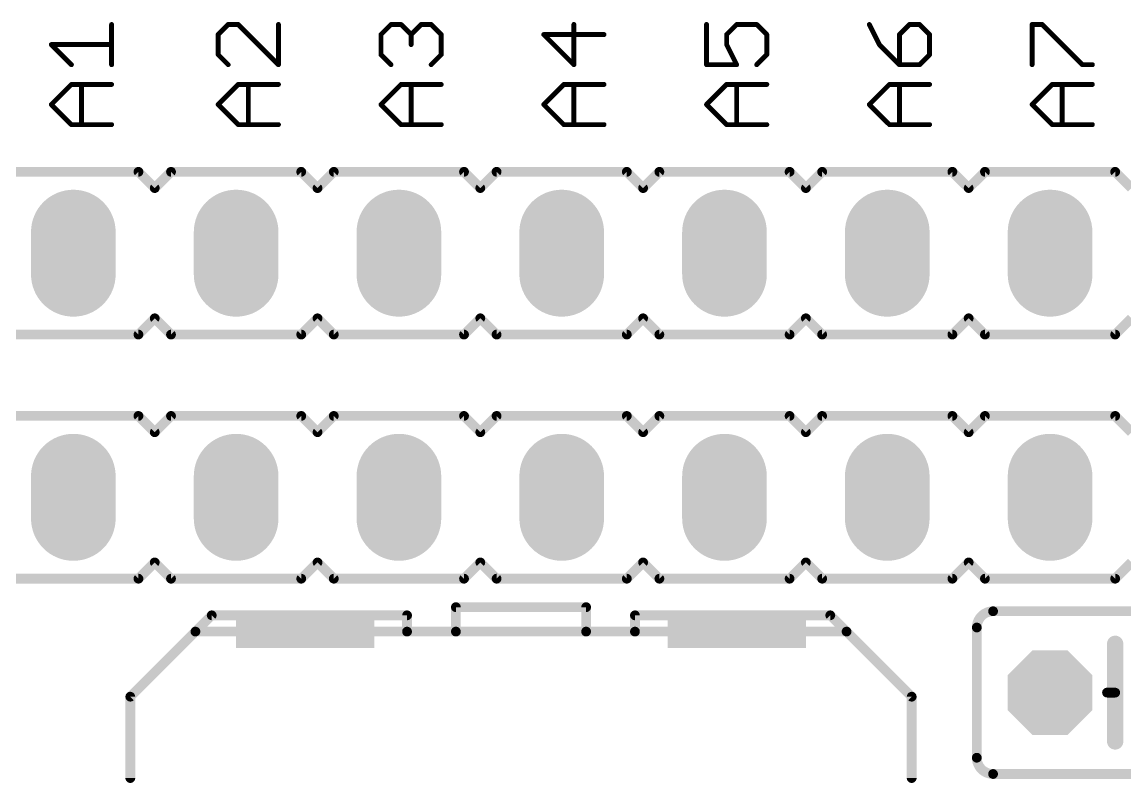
# Model space of a CAD drawing. Extents: x -31 to 85, y -21 to 97.
# Drawn here: x 17.42 to 34.63, y 38.72 to 50.6 of the extents above; entities that cross this region are included whole.
import ezdxf

# ---------------------------------------------------------------- set-up
doc = ezdxf.new("R2010")
doc.units = 0
doc.layers.add('17', color=82, linetype='CONTINUOUS')
doc.layers.add('21', color=253, linetype='CONTINUOUS')

# ---------------------------------------------------------------- blocks, each defined once
blk = doc.blocks.new('OCTAGONP')
at = {"const_width": 0.5}
blk.add_lwpolyline([(-0.25, -0.1036), (-0.25, 0.1036), (-0.1036, 0.25), (0.1036, 0.25), (0.25, 0.1036), (0.25, -0.1036), (0.1036, -0.25), (-0.1036, -0.25), (-0.25, -0.1036), (-0.25, 0.1036)], dxfattribs=at)
blk = doc.blocks.new('LONGP50')
at = {"const_width": 1}
blk.add_lwpolyline([(-0.25, 0), (0.25, 0)], dxfattribs=at)
at = {"const_width": 0.5}
for points in [[(-0.25, 0.25, 1), (-0.25, -0.25)], [(0.25, -0.25, 1), (0.25, 0.25)]]:
    blk.add_lwpolyline(points, format="xyb", dxfattribs=at)
blk = doc.blocks.new('RECT')
blk.add_solid([(-0.5, -0.5), (0.5, -0.5), (-0.5, 0.5), (0.5, 0.5)])

msp = doc.modelspace()

# ---------------------------------------------------------------- linework, layer by layer
at = {"layer": '21'}
for points, const_width in [([(18.8214, 49.9321), (18.8214, 50.5592)], 0.0762), ([(20.6411, 50.5592), (20.4843, 50.4024)], 0.0762), ([(20.7978, 50.5592), (20.6411, 50.5592)], 0.0762), ([(21.4249, 49.9321), (20.7978, 50.5592)], 0.0762), ([(21.4249, 50.5592), (21.4249, 49.9321)], 0.0762), ([(23.0243, 50.4024), (23.1811, 50.5592)], 0.0762), ([(23.1811, 50.5592), (23.3378, 50.5592)], 0.0762), ([(23.3378, 50.5592), (23.4946, 50.4024)], 0.0762), ([(23.4946, 50.4024), (23.6514, 50.5592)], 0.0762), ([(23.6514, 50.5592), (23.8081, 50.5592)], 0.0762), ([(23.8081, 50.5592), (23.9649, 50.4024)], 0.0762), ([(26.0346, 49.9321), (26.0346, 50.5592)], 0.0762), ([(28.1043, 50.5592), (28.1043, 49.9321)], 0.0762), ([(28.4178, 50.4024), (28.5746, 50.5592)], 0.0762), ([(28.5746, 50.5592), (28.8881, 50.5592)], 0.0762), ([(28.8881, 50.5592), (29.0449, 50.4024)], 0.0762), ([(30.6443, 50.5592), (30.8011, 50.2457)], 0.0762), ([(31.2714, 50.5592), (31.1146, 50.4024)], 0.0762), ([(31.4281, 50.5592), (31.2714, 50.5592)], 0.0762), ([(31.5849, 50.4024), (31.4281, 50.5592)], 0.0762), ([(33.1843, 49.9321), (33.1843, 50.5592)], 0.0762), ([(33.1843, 50.5592), (33.3411, 50.5592)], 0.0762), ([(33.3411, 50.5592), (33.9681, 49.9321)], 0.0762), ([(20.4843, 50.4024), (20.4843, 50.0889)], 0.0762), ([(23.0243, 50.0889), (23.0243, 50.4024)], 0.0762), ([(23.4946, 50.4024), (23.4946, 50.2457)], 0.0762), ([(23.9649, 50.4024), (23.9649, 50.0889)], 0.0762), ([(26.5049, 50.4024), (25.5643, 50.4024)], 0.0762), ([(25.5643, 50.4024), (26.0346, 49.9321)], 0.0762), ([(28.4178, 50.2457), (28.4178, 50.4024)], 0.0762), ([(29.0449, 50.4024), (29.0449, 50.0889)], 0.0762), ([(31.1146, 50.4024), (31.1146, 49.9321)], 0.0762), ([(31.5849, 50.0889), (31.5849, 50.4024)], 0.0762), ([(18.1943, 49.9321), (17.8808, 50.2457)], 0.0762), ([(17.8808, 50.2457), (18.8214, 50.2457)], 0.0762), ([(28.5746, 49.9321), (28.4178, 50.2457)], 0.0762), ([(30.8011, 50.2457), (31.1146, 49.9321)], 0.0762), ([(20.4843, 50.0889), (20.6411, 49.9321)], 0.0762), ([(23.1811, 49.9321), (23.0243, 50.0889)], 0.0762), ([(23.9649, 50.0889), (23.8081, 49.9321)], 0.0762), ([(29.0449, 50.0889), (28.8881, 49.9321)], 0.0762), ([(31.4281, 49.9321), (31.5849, 50.0889)], 0.0762), ([(28.1043, 49.9321), (28.5746, 49.9321)], 0.0762), ([(31.1146, 49.9321), (31.4281, 49.9321)], 0.0762), ([(33.9681, 49.9321), (34.1249, 49.9321)], 0.0762), ([(17.8808, 49.3101), (18.1943, 49.6237)], 0.0762), ([(18.1943, 49.6237), (18.8214, 49.6237)], 0.0762), ([(18.3511, 48.9966), (18.3511, 49.6237)], 0.0762), ([(20.4843, 49.3101), (20.7978, 49.6237)], 0.0762), ([(20.7978, 49.6237), (21.4249, 49.6237)], 0.0762), ([(20.9546, 48.9966), (20.9546, 49.6237)], 0.0762), ([(23.0243, 49.3101), (23.3378, 49.6237)], 0.0762), ([(23.3378, 49.6237), (23.9649, 49.6237)], 0.0762), ([(23.4946, 48.9966), (23.4946, 49.6237)], 0.0762), ([(25.5643, 49.3101), (25.8778, 49.6237)], 0.0762), ([(25.8778, 49.6237), (26.5049, 49.6237)], 0.0762), ([(26.0346, 48.9966), (26.0346, 49.6237)], 0.0762), ([(28.1043, 49.3101), (28.4178, 49.6237)], 0.0762), ([(28.4178, 49.6237), (29.0449, 49.6237)], 0.0762), ([(28.5746, 48.9966), (28.5746, 49.6237)], 0.0762), ([(30.6443, 49.3101), (30.9578, 49.6237)], 0.0762), ([(30.9578, 49.6237), (31.5849, 49.6237)], 0.0762), ([(31.1146, 48.9966), (31.1146, 49.6237)], 0.0762), ([(33.1843, 49.3101), (33.4978, 49.6237)], 0.0762), ([(33.4978, 49.6237), (34.1249, 49.6237)], 0.0762), ([(33.6546, 48.9966), (33.6546, 49.6237)], 0.0762), ([(18.1943, 48.9966), (17.8808, 49.3101)], 0.0762), ([(20.7978, 48.9966), (20.4843, 49.3101)], 0.0762), ([(23.3378, 48.9966), (23.0243, 49.3101)], 0.0762), ([(25.8778, 48.9966), (25.5643, 49.3101)], 0.0762), ([(28.4178, 48.9966), (28.1043, 49.3101)], 0.0762), ([(30.9578, 48.9966), (30.6443, 49.3101)], 0.0762), ([(33.4978, 48.9966), (33.1843, 49.3101)], 0.0762), ([(18.8214, 48.9966), (18.1943, 48.9966)], 0.0762), ([(21.4249, 48.9966), (20.7978, 48.9966)], 0.0762), ([(23.9649, 48.9966), (23.3378, 48.9966)], 0.0762), ([(26.5049, 48.9966), (25.8778, 48.9966)], 0.0762), ([(29.0449, 48.9966), (28.4178, 48.9966)], 0.0762), ([(31.5849, 48.9966), (30.9578, 48.9966)], 0.0762), ([(34.1249, 48.9966), (33.4978, 48.9966)], 0.0762), ([(19.2405, 48.26), (17.2085, 48.26)], 0.1524), ([(19.4945, 48.006), (19.2405, 48.26)], 0.1524), ([(19.7485, 48.26), (19.4945, 48.006)], 0.1524), ([(21.7805, 48.26), (19.7485, 48.26)], 0.1524), ([(22.0345, 48.006), (21.7805, 48.26)], 0.1524), ([(22.2885, 48.26), (22.0345, 48.006)], 0.1524), ([(24.3205, 48.26), (22.2885, 48.26)], 0.1524), ([(24.5745, 48.006), (24.3205, 48.26)], 0.1524), ([(24.8285, 48.26), (24.5745, 48.006)], 0.1524), ([(26.8605, 48.26), (24.8285, 48.26)], 0.1524), ([(27.1145, 48.006), (26.8605, 48.26)], 0.1524), ([(27.3685, 48.26), (27.1145, 48.006)], 0.1524), ([(29.4005, 48.26), (27.3685, 48.26)], 0.1524), ([(29.6545, 48.006), (29.4005, 48.26)], 0.1524), ([(29.9085, 48.26), (29.6545, 48.006)], 0.1524), ([(31.9405, 48.26), (29.9085, 48.26)], 0.1524), ([(32.1945, 48.006), (31.9405, 48.26)], 0.1524), ([(32.4485, 48.26), (32.1945, 48.006)], 0.1524), ([(34.4805, 48.26), (32.4485, 48.26)], 0.1524), ([(34.7345, 48.006), (34.4805, 48.26)], 0.1524), ([(19.2405, 45.72), (19.4945, 45.974)], 0.1524), ([(19.4945, 45.974), (19.7485, 45.72)], 0.1524), ([(21.7805, 45.72), (22.0345, 45.974)], 0.1524), ([(22.0345, 45.974), (22.2885, 45.72)], 0.1524), ([(24.3205, 45.72), (24.5745, 45.974)], 0.1524), ([(24.5745, 45.974), (24.8285, 45.72)], 0.1524), ([(26.8605, 45.72), (27.1145, 45.974)], 0.1524), ([(27.1145, 45.974), (27.3685, 45.72)], 0.1524), ([(29.4005, 45.72), (29.6545, 45.974)], 0.1524), ([(29.6545, 45.974), (29.9085, 45.72)], 0.1524), ([(31.9405, 45.72), (32.1945, 45.974)], 0.1524), ([(32.1945, 45.974), (32.4485, 45.72)], 0.1524), ([(34.4805, 45.72), (34.7345, 45.974)], 0.1524), ([(17.2085, 45.72), (19.2405, 45.72)], 0.1524), ([(19.7485, 45.72), (21.7805, 45.72)], 0.1524), ([(22.2885, 45.72), (24.3205, 45.72)], 0.1524), ([(24.8285, 45.72), (26.8605, 45.72)], 0.1524), ([(27.3685, 45.72), (29.4005, 45.72)], 0.1524), ([(29.9085, 45.72), (31.9405, 45.72)], 0.1524), ([(32.4485, 45.72), (34.4805, 45.72)], 0.1524), ([(19.2405, 44.45), (17.2085, 44.45)], 0.1524), ([(19.4945, 44.196), (19.2405, 44.45)], 0.1524), ([(19.7485, 44.45), (19.4945, 44.196)], 0.1524), ([(21.7805, 44.45), (19.7485, 44.45)], 0.1524), ([(22.0345, 44.196), (21.7805, 44.45)], 0.1524), ([(22.2885, 44.45), (22.0345, 44.196)], 0.1524), ([(24.3205, 44.45), (22.2885, 44.45)], 0.1524), ([(24.5745, 44.196), (24.3205, 44.45)], 0.1524), ([(24.8285, 44.45), (24.5745, 44.196)], 0.1524), ([(26.8605, 44.45), (24.8285, 44.45)], 0.1524), ([(27.1145, 44.196), (26.8605, 44.45)], 0.1524), ([(27.3685, 44.45), (27.1145, 44.196)], 0.1524), ([(29.4005, 44.45), (27.3685, 44.45)], 0.1524), ([(29.6545, 44.196), (29.4005, 44.45)], 0.1524), ([(29.9085, 44.45), (29.6545, 44.196)], 0.1524), ([(31.9405, 44.45), (29.9085, 44.45)], 0.1524), ([(32.1945, 44.196), (31.9405, 44.45)], 0.1524), ([(32.4485, 44.45), (32.1945, 44.196)], 0.1524), ([(34.4805, 44.45), (32.4485, 44.45)], 0.1524), ([(34.7345, 44.196), (34.4805, 44.45)], 0.1524), ([(19.2405, 41.91), (19.4945, 42.164)], 0.1524), ([(19.4945, 42.164), (19.7485, 41.91)], 0.1524), ([(21.7805, 41.91), (22.0345, 42.164)], 0.1524), ([(22.0345, 42.164), (22.2885, 41.91)], 0.1524), ([(24.3205, 41.91), (24.5745, 42.164)], 0.1524), ([(24.5745, 42.164), (24.8285, 41.91)], 0.1524), ([(26.8605, 41.91), (27.1145, 42.164)], 0.1524), ([(27.1145, 42.164), (27.3685, 41.91)], 0.1524), ([(29.4005, 41.91), (29.6545, 42.164)], 0.1524), ([(29.6545, 42.164), (29.9085, 41.91)], 0.1524), ([(31.9405, 41.91), (32.1945, 42.164)], 0.1524), ([(32.1945, 42.164), (32.4485, 41.91)], 0.1524), ([(34.4805, 41.91), (34.7345, 42.164)], 0.1524), ([(17.2085, 41.91), (19.2405, 41.91)], 0.1524), ([(19.7485, 41.91), (21.7805, 41.91)], 0.1524), ([(22.2885, 41.91), (24.3205, 41.91)], 0.1524), ([(24.8285, 41.91), (26.8605, 41.91)], 0.1524), ([(27.3685, 41.91), (29.4005, 41.91)], 0.1524), ([(29.9085, 41.91), (31.9405, 41.91)], 0.1524), ([(32.4485, 41.91), (34.4805, 41.91)], 0.1524), ([(24.1935, 41.0845), (24.1935, 41.4655)], 0.1524), ([(24.1935, 41.4655), (26.2255, 41.4655)], 0.1524), ([(26.2255, 41.4655), (26.2255, 41.0845)], 0.1524), ([(32.5755, 41.402), (36.8935, 41.402)], 0.1524), ([(20.1295, 41.0845), (20.3835, 41.3385)], 0.1524), ([(23.4315, 41.3385), (20.3835, 41.3385)], 0.1524), ([(23.4315, 41.3385), (23.4315, 41.0845)], 0.1524), ([(30.0355, 41.3385), (26.9875, 41.3385)], 0.1524), ([(26.9875, 41.3385), (26.9875, 41.0845)], 0.1524), ([(30.2895, 41.0845), (30.0355, 41.3385)], 0.1524), ([(20.1295, 41.0845), (19.1135, 40.0685)], 0.1524), ([(20.1295, 41.0845), (23.4315, 41.0845)], 0.1524), ([(23.4315, 41.0845), (24.1935, 41.0845)], 0.1524), ([(24.1935, 41.0845), (26.2255, 41.0845)], 0.1524), ([(26.9875, 41.0845), (26.2255, 41.0845)], 0.1524), ([(30.2895, 41.0845), (26.9875, 41.0845)], 0.1524), ([(31.3055, 40.0685), (30.2895, 41.0845)], 0.1524), ([(32.3215, 39.116), (32.3215, 41.148)], 0.1524), ([(34.4805, 40.132), (34.4805, 40.894)], 0.254), ([(19.1135, 40.0685), (19.1135, 38.7985)], 0.1524), ([(31.3055, 40.0685), (31.3055, 38.7985)], 0.1524), ([(34.3535, 40.132), (34.4805, 40.132)], 0.1524), ([(34.4805, 40.132), (34.4805, 39.37)], 0.254), ([(36.8935, 38.862), (32.5755, 38.862)], 0.1524)]:
    msp.add_lwpolyline(points, dxfattribs=dict(at, const_width=const_width))
for points, const_width in [([(18.8405, 50.5592, 1), (18.8024, 50.5592)], 0.0381), ([(20.6411, 50.5782, 1), (20.6411, 50.5401)], 0.0381), ([(20.6545, 50.5457, 1), (20.6276, 50.5727)], 0.0381), ([(20.8113, 50.5727, 1), (20.7844, 50.5457)], 0.0381), ([(20.7978, 50.5401, 1), (20.7978, 50.5782)], 0.0381), ([(21.444, 50.5592, 1), (21.4059, 50.5592)], 0.0381), ([(23.1811, 50.5782, 1), (23.1811, 50.5401)], 0.0381), ([(23.1945, 50.5457, 1), (23.1676, 50.5727)], 0.0381), ([(23.3513, 50.5727, 1), (23.3244, 50.5457)], 0.0381), ([(23.3378, 50.5401, 1), (23.3378, 50.5782)], 0.0381), ([(23.6514, 50.5782, 1), (23.6514, 50.5401)], 0.0381), ([(23.6648, 50.5457, 1), (23.6379, 50.5727)], 0.0381), ([(23.8216, 50.5727, 1), (23.7947, 50.5457)], 0.0381), ([(23.8081, 50.5401, 1), (23.8081, 50.5782)], 0.0381), ([(26.0537, 50.5592, 1), (26.0156, 50.5592)], 0.0381), ([(28.1233, 50.5592, 1), (28.0852, 50.5592)], 0.0381), ([(28.5746, 50.5782, 1), (28.5746, 50.5401)], 0.0381), ([(28.5881, 50.5457, 1), (28.5611, 50.5727)], 0.0381), ([(28.9016, 50.5727, 1), (28.8747, 50.5457)], 0.0381), ([(28.8881, 50.5401, 1), (28.8881, 50.5782)], 0.0381), ([(30.6613, 50.5677, 1), (30.6273, 50.5507)], 0.0381), ([(31.2714, 50.5782, 1), (31.2714, 50.5401)], 0.0381), ([(31.2848, 50.5457, 1), (31.2579, 50.5727)], 0.0381), ([(31.4416, 50.5727, 1), (31.4147, 50.5457)], 0.0381), ([(31.4281, 50.5401, 1), (31.4281, 50.5782)], 0.0381), ([(33.2033, 50.5592, 1), (33.1652, 50.5592)], 0.0381), ([(33.1843, 50.5782, 1), (33.1843, 50.5401)], 0.0381), ([(33.3545, 50.5727, 1), (33.3276, 50.5457)], 0.0381), ([(33.3411, 50.5401, 1), (33.3411, 50.5782)], 0.0381), ([(20.5033, 50.4024, 1), (20.4652, 50.4024)], 0.0381), ([(20.4708, 50.4159, 1), (20.4978, 50.3889)], 0.0381), ([(23.0433, 50.4024, 1), (23.0052, 50.4024)], 0.0381), ([(23.0108, 50.4159, 1), (23.0378, 50.3889)], 0.0381), ([(23.4811, 50.4159, 1), (23.5081, 50.3889)], 0.0381), ([(23.5137, 50.4024, 1), (23.4756, 50.4024)], 0.0381), ([(23.4811, 50.3889, 1), (23.5081, 50.4159)], 0.0381), ([(23.984, 50.4024, 1), (23.9459, 50.4024)], 0.0381), ([(23.9514, 50.3889, 1), (23.9784, 50.4159)], 0.0381), ([(25.5643, 50.4215, 1), (25.5643, 50.3834)], 0.0381), ([(25.5778, 50.4159, 1), (25.5508, 50.3889)], 0.0381), ([(26.5049, 50.3834, 1), (26.5049, 50.4215)], 0.0381), ([(28.4044, 50.4159, 1), (28.4313, 50.3889)], 0.0381), ([(28.4369, 50.4024, 1), (28.3988, 50.4024)], 0.0381), ([(29.064, 50.4024, 1), (29.0259, 50.4024)], 0.0381), ([(29.0314, 50.3889, 1), (29.0584, 50.4159)], 0.0381), ([(31.1011, 50.4159, 1), (31.1281, 50.3889)], 0.0381), ([(31.1337, 50.4024, 1), (31.0956, 50.4024)], 0.0381), ([(31.604, 50.4024, 1), (31.5659, 50.4024)], 0.0381), ([(31.5714, 50.3889, 1), (31.5984, 50.4159)], 0.0381), ([(17.8943, 50.2591, 1), (17.8673, 50.2322)], 0.0381), ([(17.8808, 50.2647, 1), (17.8808, 50.2266)], 0.0381), ([(18.8214, 50.2266, 1), (18.8214, 50.2647)], 0.0381), ([(23.4756, 50.2457, 1), (23.5137, 50.2457)], 0.0381), ([(28.4349, 50.2542, 1), (28.4008, 50.2371)], 0.0381), ([(28.3988, 50.2457, 1), (28.4369, 50.2457)], 0.0381), ([(30.8145, 50.2591, 1), (30.7876, 50.2322)], 0.0381), ([(30.784, 50.2371, 1), (30.8181, 50.2542)], 0.0381), ([(20.4652, 50.0889, 1), (20.5033, 50.0889)], 0.0381), ([(20.4978, 50.1024, 1), (20.4708, 50.0754)], 0.0381), ([(23.0052, 50.0889, 1), (23.0433, 50.0889)], 0.0381), ([(23.0378, 50.1024, 1), (23.0108, 50.0754)], 0.0381), ([(23.9459, 50.0889, 1), (23.984, 50.0889)], 0.0381), ([(23.9784, 50.0754, 1), (23.9514, 50.1024)], 0.0381), ([(29.0259, 50.0889, 1), (29.064, 50.0889)], 0.0381), ([(29.0584, 50.0754, 1), (29.0314, 50.1024)], 0.0381), ([(31.5659, 50.0889, 1), (31.604, 50.0889)], 0.0381), ([(31.5984, 50.0754, 1), (31.5714, 50.1024)], 0.0381), ([(18.1809, 49.9186, 1), (18.2078, 49.9456)], 0.0381), ([(18.8024, 49.9321, 1), (18.8405, 49.9321)], 0.0381), ([(20.6276, 49.9186, 1), (20.6545, 49.9456)], 0.0381), ([(21.4059, 49.9321, 1), (21.444, 49.9321)], 0.0381), ([(21.4114, 49.9186, 1), (21.4384, 49.9456)], 0.0381), ([(23.1676, 49.9186, 1), (23.1945, 49.9456)], 0.0381), ([(23.7947, 49.9456, 1), (23.8216, 49.9186)], 0.0381), ([(26.0156, 49.9321, 1), (26.0537, 49.9321)], 0.0381), ([(26.0211, 49.9186, 1), (26.0481, 49.9456)], 0.0381), ([(28.1043, 49.9512, 1), (28.1043, 49.9131)], 0.0381), ([(28.0852, 49.9321, 1), (28.1233, 49.9321)], 0.0381), ([(28.5576, 49.9236, 1), (28.5916, 49.9406)], 0.0381), ([(28.5746, 49.9131, 1), (28.5746, 49.9512)], 0.0381), ([(28.8747, 49.9456, 1), (28.9016, 49.9186)], 0.0381), ([(31.1146, 49.9512, 1), (31.1146, 49.9131)], 0.0381), ([(31.0956, 49.9321, 1), (31.1337, 49.9321)], 0.0381), ([(31.1011, 49.9186, 1), (31.1281, 49.9456)], 0.0381), ([(31.4147, 49.9456, 1), (31.4416, 49.9186)], 0.0381), ([(31.4281, 49.9131, 1), (31.4281, 49.9512)], 0.0381), ([(33.1652, 49.9321, 1), (33.2033, 49.9321)], 0.0381), ([(33.9681, 49.9512, 1), (33.9681, 49.9131)], 0.0381), ([(33.9547, 49.9186, 1), (33.9816, 49.9456)], 0.0381), ([(34.1249, 49.9131, 1), (34.1249, 49.9512)], 0.0381), ([(18.1943, 49.6427, 1), (18.1943, 49.6046)], 0.0381), ([(18.2078, 49.6102, 1), (18.1809, 49.6371)], 0.0381), ([(18.3702, 49.6237, 1), (18.3321, 49.6237)], 0.0381), ([(18.8214, 49.6046, 1), (18.8214, 49.6427)], 0.0381), ([(20.7978, 49.6427, 1), (20.7978, 49.6046)], 0.0381), ([(20.8113, 49.6102, 1), (20.7844, 49.6371)], 0.0381), ([(20.9737, 49.6237, 1), (20.9356, 49.6237)], 0.0381), ([(21.4249, 49.6046, 1), (21.4249, 49.6427)], 0.0381), ([(23.3378, 49.6427, 1), (23.3378, 49.6046)], 0.0381), ([(23.3513, 49.6102, 1), (23.3244, 49.6371)], 0.0381), ([(23.5137, 49.6237, 1), (23.4756, 49.6237)], 0.0381), ([(23.9649, 49.6046, 1), (23.9649, 49.6427)], 0.0381), ([(25.8778, 49.6427, 1), (25.8778, 49.6046)], 0.0381), ([(25.8913, 49.6102, 1), (25.8644, 49.6371)], 0.0381), ([(26.0537, 49.6237, 1), (26.0156, 49.6237)], 0.0381), ([(26.5049, 49.6046, 1), (26.5049, 49.6427)], 0.0381), ([(28.4178, 49.6427, 1), (28.4178, 49.6046)], 0.0381), ([(28.4313, 49.6102, 1), (28.4044, 49.6371)], 0.0381), ([(28.5937, 49.6237, 1), (28.5556, 49.6237)], 0.0381), ([(29.0449, 49.6046, 1), (29.0449, 49.6427)], 0.0381), ([(30.9578, 49.6427, 1), (30.9578, 49.6046)], 0.0381), ([(30.9713, 49.6102, 1), (30.9444, 49.6371)], 0.0381), ([(31.1337, 49.6237, 1), (31.0956, 49.6237)], 0.0381), ([(31.5849, 49.6046, 1), (31.5849, 49.6427)], 0.0381), ([(33.4978, 49.6427, 1), (33.4978, 49.6046)], 0.0381), ([(33.5113, 49.6102, 1), (33.4844, 49.6371)], 0.0381), ([(33.6737, 49.6237, 1), (33.6356, 49.6237)], 0.0381), ([(34.1249, 49.6046, 1), (34.1249, 49.6427)], 0.0381), ([(17.8943, 49.3236, 1), (17.8673, 49.2967)], 0.0381), ([(17.8673, 49.3236, 1), (17.8943, 49.2967)], 0.0381), ([(20.4978, 49.3236, 1), (20.4708, 49.2967)], 0.0381), ([(20.4708, 49.3236, 1), (20.4978, 49.2967)], 0.0381), ([(23.0378, 49.3236, 1), (23.0108, 49.2967)], 0.0381), ([(23.0108, 49.3236, 1), (23.0378, 49.2967)], 0.0381), ([(25.5778, 49.3236, 1), (25.5508, 49.2967)], 0.0381), ([(25.5508, 49.3236, 1), (25.5778, 49.2967)], 0.0381), ([(28.1178, 49.3236, 1), (28.0908, 49.2967)], 0.0381), ([(28.0908, 49.3236, 1), (28.1178, 49.2967)], 0.0381), ([(30.6578, 49.3236, 1), (30.6308, 49.2967)], 0.0381), ([(30.6308, 49.3236, 1), (30.6578, 49.2967)], 0.0381), ([(33.1978, 49.3236, 1), (33.1708, 49.2967)], 0.0381), ([(33.1708, 49.3236, 1), (33.1978, 49.2967)], 0.0381), ([(18.1943, 49.0157, 1), (18.1943, 48.9776)], 0.0381), ([(18.1809, 48.9831, 1), (18.2078, 49.0101)], 0.0381), ([(18.3321, 48.9966, 1), (18.3702, 48.9966)], 0.0381), ([(18.8214, 48.9776, 1), (18.8214, 49.0157)], 0.0381), ([(20.7978, 49.0157, 1), (20.7978, 48.9776)], 0.0381), ([(20.7844, 48.9831, 1), (20.8113, 49.0101)], 0.0381), ([(20.9356, 48.9966, 1), (20.9737, 48.9966)], 0.0381), ([(21.4249, 48.9776, 1), (21.4249, 49.0157)], 0.0381), ([(23.3378, 49.0157, 1), (23.3378, 48.9776)], 0.0381), ([(23.3244, 48.9831, 1), (23.3513, 49.0101)], 0.0381), ([(23.4756, 48.9966, 1), (23.5137, 48.9966)], 0.0381), ([(23.9649, 48.9776, 1), (23.9649, 49.0157)], 0.0381), ([(25.8778, 49.0157, 1), (25.8778, 48.9776)], 0.0381), ([(25.8644, 48.9831, 1), (25.8913, 49.0101)], 0.0381), ([(26.0156, 48.9966, 1), (26.0537, 48.9966)], 0.0381), ([(26.5049, 48.9776, 1), (26.5049, 49.0157)], 0.0381), ([(28.4178, 49.0157, 1), (28.4178, 48.9776)], 0.0381), ([(28.4044, 48.9831, 1), (28.4313, 49.0101)], 0.0381), ([(28.5556, 48.9966, 1), (28.5937, 48.9966)], 0.0381), ([(29.0449, 48.9776, 1), (29.0449, 49.0157)], 0.0381), ([(30.9578, 49.0157, 1), (30.9578, 48.9776)], 0.0381), ([(30.9444, 48.9831, 1), (30.9713, 49.0101)], 0.0381), ([(31.0956, 48.9966, 1), (31.1337, 48.9966)], 0.0381), ([(31.5849, 48.9776, 1), (31.5849, 49.0157)], 0.0381), ([(33.4978, 49.0157, 1), (33.4978, 48.9776)], 0.0381), ([(33.4844, 48.9831, 1), (33.5113, 49.0101)], 0.0381), ([(33.6356, 48.9966, 1), (33.6737, 48.9966)], 0.0381), ([(34.1249, 48.9776, 1), (34.1249, 49.0157)], 0.0381), ([(19.2674, 48.2869, 1), (19.2136, 48.2331)], 0.0762), ([(19.2405, 48.2219, 1), (19.2405, 48.2981)], 0.0762), ([(19.7485, 48.2981, 1), (19.7485, 48.2219)], 0.0762), ([(19.7754, 48.2331, 1), (19.7216, 48.2869)], 0.0762), ([(21.8074, 48.2869, 1), (21.7536, 48.2331)], 0.0762), ([(21.7805, 48.2219, 1), (21.7805, 48.2981)], 0.0762), ([(22.2885, 48.2981, 1), (22.2885, 48.2219)], 0.0762), ([(22.3154, 48.2331, 1), (22.2616, 48.2869)], 0.0762), ([(24.3474, 48.2869, 1), (24.2936, 48.2331)], 0.0762), ([(24.3205, 48.2219, 1), (24.3205, 48.2981)], 0.0762), ([(24.8285, 48.2981, 1), (24.8285, 48.2219)], 0.0762), ([(24.8554, 48.2331, 1), (24.8016, 48.2869)], 0.0762), ([(26.8874, 48.2869, 1), (26.8336, 48.2331)], 0.0762), ([(26.8605, 48.2219, 1), (26.8605, 48.2981)], 0.0762), ([(27.3685, 48.2981, 1), (27.3685, 48.2219)], 0.0762), ([(27.3954, 48.2331, 1), (27.3416, 48.2869)], 0.0762), ([(29.4274, 48.2869, 1), (29.3736, 48.2331)], 0.0762), ([(29.4005, 48.2219, 1), (29.4005, 48.2981)], 0.0762), ([(29.9085, 48.2981, 1), (29.9085, 48.2219)], 0.0762), ([(29.9354, 48.2331, 1), (29.8816, 48.2869)], 0.0762), ([(31.9674, 48.2869, 1), (31.9136, 48.2331)], 0.0762), ([(31.9405, 48.2219, 1), (31.9405, 48.2981)], 0.0762), ([(32.4485, 48.2981, 1), (32.4485, 48.2219)], 0.0762), ([(32.4754, 48.2331, 1), (32.4216, 48.2869)], 0.0762), ([(34.5074, 48.2869, 1), (34.4536, 48.2331)], 0.0762), ([(34.4805, 48.2219, 1), (34.4805, 48.2981)], 0.0762), ([(19.4676, 48.0329, 1), (19.5214, 47.9791)], 0.0762), ([(19.4676, 47.9791, 1), (19.5214, 48.0329)], 0.0762), ([(22.0076, 48.0329, 1), (22.0614, 47.9791)], 0.0762), ([(22.0076, 47.9791, 1), (22.0614, 48.0329)], 0.0762), ([(24.5476, 48.0329, 1), (24.6014, 47.9791)], 0.0762), ([(24.5476, 47.9791, 1), (24.6014, 48.0329)], 0.0762), ([(27.0876, 48.0329, 1), (27.1414, 47.9791)], 0.0762), ([(27.0876, 47.9791, 1), (27.1414, 48.0329)], 0.0762), ([(29.6276, 48.0329, 1), (29.6814, 47.9791)], 0.0762), ([(29.6276, 47.9791, 1), (29.6814, 48.0329)], 0.0762), ([(32.1676, 48.0329, 1), (32.2214, 47.9791)], 0.0762), ([(32.1676, 47.9791, 1), (32.2214, 48.0329)], 0.0762), ([(19.5214, 46.0009, 1), (19.4676, 45.9471)], 0.0762), ([(19.5214, 45.9471, 1), (19.4676, 46.0009)], 0.0762), ([(22.0614, 46.0009, 1), (22.0076, 45.9471)], 0.0762), ([(22.0614, 45.9471, 1), (22.0076, 46.0009)], 0.0762), ([(24.6014, 46.0009, 1), (24.5476, 45.9471)], 0.0762), ([(24.6014, 45.9471, 1), (24.5476, 46.0009)], 0.0762), ([(27.1414, 46.0009, 1), (27.0876, 45.9471)], 0.0762), ([(27.1414, 45.9471, 1), (27.0876, 46.0009)], 0.0762), ([(29.6814, 46.0009, 1), (29.6276, 45.9471)], 0.0762), ([(29.6814, 45.9471, 1), (29.6276, 46.0009)], 0.0762), ([(32.2214, 46.0009, 1), (32.1676, 45.9471)], 0.0762), ([(32.2214, 45.9471, 1), (32.1676, 46.0009)], 0.0762), ([(19.2136, 45.7469, 1), (19.2674, 45.6931)], 0.0762), ([(19.2405, 45.6819, 1), (19.2405, 45.7581)], 0.0762), ([(19.7485, 45.7581, 1), (19.7485, 45.6819)], 0.0762), ([(19.7216, 45.6931, 1), (19.7754, 45.7469)], 0.0762), ([(21.7536, 45.7469, 1), (21.8074, 45.6931)], 0.0762), ([(21.7805, 45.6819, 1), (21.7805, 45.7581)], 0.0762), ([(22.2885, 45.7581, 1), (22.2885, 45.6819)], 0.0762), ([(22.2616, 45.6931, 1), (22.3154, 45.7469)], 0.0762), ([(24.2936, 45.7469, 1), (24.3474, 45.6931)], 0.0762), ([(24.3205, 45.6819, 1), (24.3205, 45.7581)], 0.0762), ([(24.8285, 45.7581, 1), (24.8285, 45.6819)], 0.0762), ([(24.8016, 45.6931, 1), (24.8554, 45.7469)], 0.0762), ([(26.8336, 45.7469, 1), (26.8874, 45.6931)], 0.0762), ([(26.8605, 45.6819, 1), (26.8605, 45.7581)], 0.0762), ([(27.3685, 45.7581, 1), (27.3685, 45.6819)], 0.0762), ([(27.3416, 45.6931, 1), (27.3954, 45.7469)], 0.0762), ([(29.3736, 45.7469, 1), (29.4274, 45.6931)], 0.0762), ([(29.4005, 45.6819, 1), (29.4005, 45.7581)], 0.0762), ([(29.9085, 45.7581, 1), (29.9085, 45.6819)], 0.0762), ([(29.8816, 45.6931, 1), (29.9354, 45.7469)], 0.0762), ([(31.9136, 45.7469, 1), (31.9674, 45.6931)], 0.0762), ([(31.9405, 45.6819, 1), (31.9405, 45.7581)], 0.0762), ([(32.4485, 45.7581, 1), (32.4485, 45.6819)], 0.0762), ([(32.4216, 45.6931, 1), (32.4754, 45.7469)], 0.0762), ([(34.4536, 45.7469, 1), (34.5074, 45.6931)], 0.0762), ([(34.4805, 45.6819, 1), (34.4805, 45.7581)], 0.0762), ([(19.2674, 44.4769, 1), (19.2136, 44.4231)], 0.0762), ([(19.2405, 44.4119, 1), (19.2405, 44.4881)], 0.0762), ([(19.7485, 44.4881, 1), (19.7485, 44.4119)], 0.0762), ([(19.7754, 44.4231, 1), (19.7216, 44.4769)], 0.0762), ([(21.8074, 44.4769, 1), (21.7536, 44.4231)], 0.0762), ([(21.7805, 44.4119, 1), (21.7805, 44.4881)], 0.0762), ([(22.2885, 44.4881, 1), (22.2885, 44.4119)], 0.0762), ([(22.3154, 44.4231, 1), (22.2616, 44.4769)], 0.0762), ([(24.3474, 44.4769, 1), (24.2936, 44.4231)], 0.0762), ([(24.3205, 44.4119, 1), (24.3205, 44.4881)], 0.0762), ([(24.8285, 44.4881, 1), (24.8285, 44.4119)], 0.0762), ([(24.8554, 44.4231, 1), (24.8016, 44.4769)], 0.0762), ([(26.8874, 44.4769, 1), (26.8336, 44.4231)], 0.0762), ([(26.8605, 44.4119, 1), (26.8605, 44.4881)], 0.0762), ([(27.3685, 44.4881, 1), (27.3685, 44.4119)], 0.0762), ([(27.3954, 44.4231, 1), (27.3416, 44.4769)], 0.0762), ([(29.4274, 44.4769, 1), (29.3736, 44.4231)], 0.0762), ([(29.4005, 44.4119, 1), (29.4005, 44.4881)], 0.0762), ([(29.9085, 44.4881, 1), (29.9085, 44.4119)], 0.0762), ([(29.9354, 44.4231, 1), (29.8816, 44.4769)], 0.0762), ([(31.9674, 44.4769, 1), (31.9136, 44.4231)], 0.0762), ([(31.9405, 44.4119, 1), (31.9405, 44.4881)], 0.0762), ([(32.4485, 44.4881, 1), (32.4485, 44.4119)], 0.0762), ([(32.4754, 44.4231, 1), (32.4216, 44.4769)], 0.0762), ([(34.5074, 44.4769, 1), (34.4536, 44.4231)], 0.0762), ([(34.4805, 44.4119, 1), (34.4805, 44.4881)], 0.0762), ([(19.4676, 44.2229, 1), (19.5214, 44.1691)], 0.0762), ([(19.4676, 44.1691, 1), (19.5214, 44.2229)], 0.0762), ([(22.0076, 44.2229, 1), (22.0614, 44.1691)], 0.0762), ([(22.0076, 44.1691, 1), (22.0614, 44.2229)], 0.0762), ([(24.5476, 44.2229, 1), (24.6014, 44.1691)], 0.0762), ([(24.5476, 44.1691, 1), (24.6014, 44.2229)], 0.0762), ([(27.0876, 44.2229, 1), (27.1414, 44.1691)], 0.0762), ([(27.0876, 44.1691, 1), (27.1414, 44.2229)], 0.0762), ([(29.6276, 44.2229, 1), (29.6814, 44.1691)], 0.0762), ([(29.6276, 44.1691, 1), (29.6814, 44.2229)], 0.0762), ([(32.1676, 44.2229, 1), (32.2214, 44.1691)], 0.0762), ([(32.1676, 44.1691, 1), (32.2214, 44.2229)], 0.0762), ([(19.5214, 42.1909, 1), (19.4676, 42.1371)], 0.0762), ([(19.5214, 42.1371, 1), (19.4676, 42.1909)], 0.0762), ([(22.0614, 42.1909, 1), (22.0076, 42.1371)], 0.0762), ([(22.0614, 42.1371, 1), (22.0076, 42.1909)], 0.0762), ([(24.6014, 42.1909, 1), (24.5476, 42.1371)], 0.0762), ([(24.6014, 42.1371, 1), (24.5476, 42.1909)], 0.0762), ([(27.1414, 42.1909, 1), (27.0876, 42.1371)], 0.0762), ([(27.1414, 42.1371, 1), (27.0876, 42.1909)], 0.0762), ([(29.6814, 42.1909, 1), (29.6276, 42.1371)], 0.0762), ([(29.6814, 42.1371, 1), (29.6276, 42.1909)], 0.0762), ([(32.2214, 42.1909, 1), (32.1676, 42.1371)], 0.0762), ([(32.2214, 42.1371, 1), (32.1676, 42.1909)], 0.0762), ([(19.2136, 41.9369, 1), (19.2674, 41.8831)], 0.0762), ([(19.2405, 41.8719, 1), (19.2405, 41.9481)], 0.0762), ([(19.7485, 41.9481, 1), (19.7485, 41.8719)], 0.0762), ([(19.7216, 41.8831, 1), (19.7754, 41.9369)], 0.0762), ([(21.7536, 41.9369, 1), (21.8074, 41.8831)], 0.0762), ([(21.7805, 41.8719, 1), (21.7805, 41.9481)], 0.0762), ([(22.2885, 41.9481, 1), (22.2885, 41.8719)], 0.0762), ([(22.2616, 41.8831, 1), (22.3154, 41.9369)], 0.0762), ([(24.2936, 41.9369, 1), (24.3474, 41.8831)], 0.0762), ([(24.3205, 41.8719, 1), (24.3205, 41.9481)], 0.0762), ([(24.8285, 41.9481, 1), (24.8285, 41.8719)], 0.0762), ([(24.8016, 41.8831, 1), (24.8554, 41.9369)], 0.0762), ([(26.8336, 41.9369, 1), (26.8874, 41.8831)], 0.0762), ([(26.8605, 41.8719, 1), (26.8605, 41.9481)], 0.0762), ([(27.3685, 41.9481, 1), (27.3685, 41.8719)], 0.0762), ([(27.3416, 41.8831, 1), (27.3954, 41.9369)], 0.0762), ([(29.3736, 41.9369, 1), (29.4274, 41.8831)], 0.0762), ([(29.4005, 41.8719, 1), (29.4005, 41.9481)], 0.0762), ([(29.9085, 41.9481, 1), (29.9085, 41.8719)], 0.0762), ([(29.8816, 41.8831, 1), (29.9354, 41.9369)], 0.0762), ([(31.9136, 41.9369, 1), (31.9674, 41.8831)], 0.0762), ([(31.9405, 41.8719, 1), (31.9405, 41.9481)], 0.0762), ([(32.4485, 41.9481, 1), (32.4485, 41.8719)], 0.0762), ([(32.4216, 41.8831, 1), (32.4754, 41.9369)], 0.0762), ([(34.4536, 41.9369, 1), (34.5074, 41.8831)], 0.0762), ([(34.4805, 41.8719, 1), (34.4805, 41.9481)], 0.0762), ([(24.2316, 41.4655, 1), (24.1554, 41.4655)], 0.0762), ([(24.1935, 41.5036, 1), (24.1935, 41.4274)], 0.0762), ([(26.2636, 41.4655, 1), (26.1874, 41.4655)], 0.0762), ([(26.2255, 41.4274, 1), (26.2255, 41.5036)], 0.0762), ([(32.5755, 41.402, 0.4142), (32.3215, 41.148)], 0.1524), ([(32.5755, 41.4401, 1), (32.5755, 41.3639)], 0.0762), ([(32.5755, 41.3639, 1), (32.5755, 41.4401)], 0.0762), ([(20.3835, 41.3766, 1), (20.3835, 41.3004)], 0.0762), ([(20.4104, 41.3116, 1), (20.3566, 41.3654)], 0.0762), ([(23.4696, 41.3385, 1), (23.3934, 41.3385)], 0.0762), ([(23.4315, 41.3004, 1), (23.4315, 41.3766)], 0.0762), ([(26.9875, 41.3766, 1), (26.9875, 41.3004)], 0.0762), ([(27.0256, 41.3385, 1), (26.9494, 41.3385)], 0.0762), ([(30.0624, 41.3654, 1), (30.0086, 41.3116)], 0.0762), ([(30.0355, 41.3004, 1), (30.0355, 41.3766)], 0.0762), ([(20.1295, 41.1226, 1), (20.1295, 41.0464)], 0.0762), ([(20.1026, 41.1114, 1), (20.1564, 41.0576)], 0.0762), ([(20.1564, 41.0576, 1), (20.1026, 41.1114)], 0.0762), ([(23.4315, 41.1226, 1), (23.4315, 41.0464)], 0.0762), ([(23.4315, 41.0464, 1), (23.4315, 41.1226)], 0.0762), ([(24.1935, 41.1226, 1), (24.1935, 41.0464)], 0.0762), ([(24.1935, 41.0464, 1), (24.1935, 41.1226)], 0.0762), ([(26.2255, 41.1226, 1), (26.2255, 41.0464)], 0.0762), ([(26.2255, 41.0464, 1), (26.2255, 41.1226)], 0.0762), ([(26.9875, 41.1226, 1), (26.9875, 41.0464)], 0.0762), ([(26.9875, 41.0464, 1), (26.9875, 41.1226)], 0.0762), ([(30.3164, 41.1114, 1), (30.2626, 41.0576)], 0.0762), ([(30.2626, 41.0576, 1), (30.3164, 41.1114)], 0.0762), ([(30.2895, 41.0464, 1), (30.2895, 41.1226)], 0.0762), ([(32.3596, 41.148, 1), (32.2834, 41.148)], 0.0762), ([(32.2834, 41.148, 1), (32.3596, 41.148)], 0.0762), ([(23.3934, 41.0845, 1), (23.4696, 41.0845)], 0.0762), ([(24.1554, 41.0845, 1), (24.2316, 41.0845)], 0.0762), ([(26.1874, 41.0845, 1), (26.2636, 41.0845)], 0.0762), ([(26.9494, 41.0845, 1), (27.0256, 41.0845)], 0.0762), ([(34.544, 40.894, 1), (34.417, 40.894)], 0.127), ([(19.1516, 40.0685, 1), (19.0754, 40.0685)], 0.0762), ([(19.0866, 40.0954, 1), (19.1404, 40.0416)], 0.0762), ([(31.3436, 40.0685, 1), (31.2674, 40.0685)], 0.0762), ([(31.2786, 40.0416, 1), (31.3324, 40.0954)], 0.0762), ([(34.3535, 40.1701, 1), (34.3535, 40.0939)], 0.0762), ([(34.544, 40.132, 1), (34.417, 40.132)], 0.127), ([(34.417, 40.132, 1), (34.544, 40.132)], 0.127), ([(34.4805, 40.0939, 1), (34.4805, 40.1701)], 0.0762), ([(34.417, 39.37, 1), (34.544, 39.37)], 0.127), ([(32.3215, 39.116, 0.4142), (32.5755, 38.862)], 0.1524), ([(32.3596, 39.116, 1), (32.2834, 39.116)], 0.0762), ([(32.2834, 39.116, 1), (32.3596, 39.116)], 0.0762), ([(32.5755, 38.9001, 1), (32.5755, 38.8239)], 0.0762), ([(32.5755, 38.8239, 1), (32.5755, 38.9001)], 0.0762), ([(19.0754, 38.7985, 1), (19.1516, 38.7985)], 0.0762), ([(31.2674, 38.7985, 1), (31.3436, 38.7985)], 0.0762)]:
    msp.add_lwpolyline(points, format="xyb", dxfattribs=dict(at, const_width=const_width))

# ---------------------------------------------------------------- block references
at = {"layer": '17', "xscale": 1.3208, "yscale": 1.3208}
for name, p, rotation in [('LONGP50', (18.2245, 46.99), 270), ('LONGP50', (18.2245, 46.99), 270), ('LONGP50', (20.7645, 46.99), 270), ('LONGP50', (20.7645, 46.99), 270), ('LONGP50', (23.3045, 46.99), 270), ('LONGP50', (23.3045, 46.99), 270), ('LONGP50', (25.8445, 46.99), 270), ('LONGP50', (25.8445, 46.99), 270), ('LONGP50', (28.3845, 46.99), 270), ('LONGP50', (28.3845, 46.99), 270), ('LONGP50', (30.9245, 46.99), 270), ('LONGP50', (30.9245, 46.99), 270), ('LONGP50', (33.4645, 46.99), 270), ('LONGP50', (33.4645, 46.99), 270), ('LONGP50', (18.2245, 43.18), 270), ('LONGP50', (18.2245, 43.18), 270), ('LONGP50', (20.7645, 43.18), 270), ('LONGP50', (20.7645, 43.18), 270), ('LONGP50', (23.3045, 43.18), 270), ('LONGP50', (23.3045, 43.18), 270), ('LONGP50', (25.8445, 43.18), 270), ('LONGP50', (25.8445, 43.18), 270), ('LONGP50', (28.3845, 43.18), 270), ('LONGP50', (28.3845, 43.18), 270), ('LONGP50', (30.9245, 43.18), 270), ('LONGP50', (30.9245, 43.18), 270), ('LONGP50', (33.4645, 43.18), 270), ('LONGP50', (33.4645, 43.18), 270), ('OCTAGONP', (33.4645, 40.132), 180), ('OCTAGONP', (33.4645, 40.132), 180)]:
    msp.add_blockref(name, p, dxfattribs=dict(at, rotation=rotation))
at = {"layer": '21', "xscale": 2.159, "yscale": 0.508}
for p in [(21.844, 41.0845), (28.575, 41.0845)]:
    msp.add_blockref('RECT', p, dxfattribs=at)

doc.saveas('drawing.dxf')
